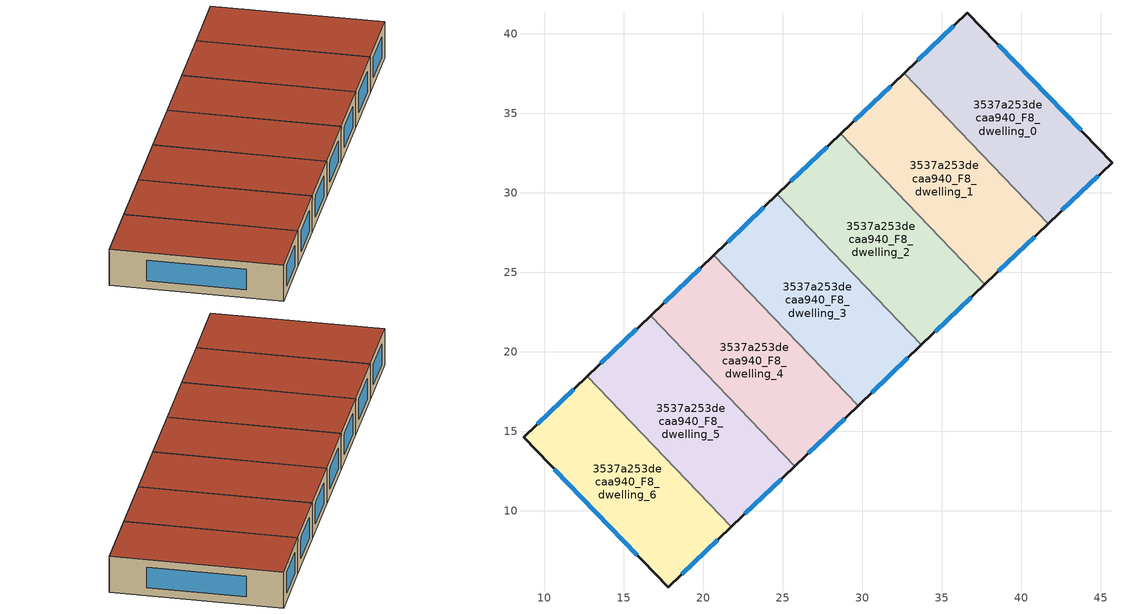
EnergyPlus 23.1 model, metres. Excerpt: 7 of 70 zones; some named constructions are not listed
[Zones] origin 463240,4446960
3537a253decaa940_F8_dwelling_0
 floor to 3537a253decaa940_F7_dwelling_0 (EU_floor_Construction): 36.61,41.33 45.71,31.91 41.7,28.07 32.64,37.53 z24
 wall outside (EU_wall_Construction): 41.7,28.07 45.71,31.91 36.61,41.33 32.64,37.53 z24:27
 wall to 3537a253decaa940_F8_dwelling_1 (EU_wall_Construction): 32.64,37.53 41.7,28.07 z24:27
 window (EU_Window_Construction): 35.76,40.52 33.49,38.35 / 43.76,33.92 38.56,39.31 / 42.56,28.89 44.85,31.08 z24.64:26.36
 roof outside (EU_roof_Construction): 45.71,31.91 36.61,41.33 32.64,37.53 41.7,28.07 z27
3537a253decaa940_F8_dwelling_1
 floor to 3537a253decaa940_F7_dwelling_1 (EU_floor_Construction): 32.64,37.53 41.7,28.07 37.71,24.25 28.65,33.72 z24
 wall outside (EU_wall_Construction): 32.64,37.53 28.65,33.72 / 37.71,24.25 41.7,28.07 z24:27
 wall to 3537a253decaa940_F8_dwelling_2 (EU_wall_Construction): 28.65,33.72 37.71,24.25 z24:27
 window (EU_Window_Construction): 31.79,36.72 29.51,34.53 / 38.57,25.07 40.85,27.25 z24.64:26.36
 roof outside (EU_roof_Construction): 41.7,28.07 32.64,37.53 28.65,33.72 37.71,24.25 z27
3537a253decaa940_F8_dwelling_2
 floor to 3537a253decaa940_F7_dwelling_2 (EU_floor_Construction): 28.65,33.72 37.71,24.25 33.73,20.44 24.67,29.9 z24
 wall outside (EU_wall_Construction): 28.65,33.72 24.67,29.9 / 33.73,20.44 37.71,24.25 z24:27
 wall to 3537a253decaa940_F8_dwelling_3 (EU_wall_Construction): 24.67,29.9 33.73,20.44 z24:27
 window (EU_Window_Construction): 27.8,32.9 25.52,30.72 / 34.58,21.25 36.86,23.44 z24.64:26.36
 roof outside (EU_roof_Construction): 37.71,24.25 28.65,33.72 24.67,29.9 33.73,20.44 z27
3537a253decaa940_F8_dwelling_3
 floor to 3537a253decaa940_F7_dwelling_3 (EU_floor_Construction): 24.67,29.9 33.73,20.44 29.74,16.62 20.68,26.09 z24
 wall outside (EU_wall_Construction): 24.67,29.9 20.68,26.09 / 29.74,16.62 33.73,20.44 z24:27
 wall to 3537a253decaa940_F8_dwelling_4 (EU_wall_Construction): 20.68,26.09 29.74,16.62 z24:27
 window (EU_Window_Construction): 23.81,29.08 21.53,26.9 / 30.59,17.44 32.87,19.62 z24.64:26.36
 roof outside (EU_roof_Construction): 33.73,20.44 24.67,29.9 20.68,26.09 29.74,16.62 z27
3537a253decaa940_F8_dwelling_4
 floor to 3537a253decaa940_F7_dwelling_4 (EU_floor_Construction): 20.68,26.09 29.74,16.62 25.76,12.8 16.69,22.27 z24
 wall outside (EU_wall_Construction): 20.68,26.09 16.69,22.27 / 25.76,12.8 29.74,16.62 z24:27
 wall to 3537a253decaa940_F8_dwelling_5 (EU_wall_Construction): 16.69,22.27 25.76,12.8 z24:27
 window (EU_Window_Construction): 19.83,25.27 17.55,23.09 / 26.61,13.62 28.89,15.8 z24.64:26.36
 roof outside (EU_roof_Construction): 29.74,16.62 20.68,26.09 16.69,22.27 25.76,12.8 z27
3537a253decaa940_F8_dwelling_5
 floor to 3537a253decaa940_F7_dwelling_5 (EU_floor_Construction): 16.69,22.27 25.76,12.8 21.77,8.99 12.71,18.46 z24
 wall outside (EU_wall_Construction): 16.69,22.27 12.71,18.46 / 21.77,8.99 25.76,12.8 z24:27
 wall to 3537a253decaa940_F8_dwelling_6 (EU_wall_Construction): 12.71,18.46 21.77,8.99 z24:27
 window (EU_Window_Construction): 15.84,21.45 13.56,19.27 / 22.62,9.81 24.9,11.99 z24.64:26.36
 roof outside (EU_roof_Construction): 25.76,12.8 16.69,22.27 12.71,18.46 21.77,8.99 z27
3537a253decaa940_F8_dwelling_6
 floor to 3537a253decaa940_F7_dwelling_6 (EU_floor_Construction): 12.71,18.46 21.77,8.99 17.8,5.19 8.7,14.63 z24
 wall outside (EU_wall_Construction): 12.71,18.46 8.7,14.63 17.8,5.19 21.77,8.99 z24:27
 window (EU_Window_Construction): 10.65,12.61 15.85,7.21 / 11.85,17.64 9.56,15.45 / 18.65,6.01 20.92,8.18 z24.64:26.36
 roof outside (EU_roof_Construction): 21.77,8.99 12.71,18.46 8.7,14.63 17.8,5.19 z27
[SCHEDULE:FILE] Column Number=1; Rows to Skip at Top=0; Number of Hours of Data=8760; Column Separator=Comma; Interpolate to Timestep=No; Minutes per Item=60; Adjust Schedule for Daylight Savings=Yes
Name | File
EU_Step8_GainSchedule_3537a253decaa940_F3_dwelling_3_f000 | ../../schedules/3537a253decaa940/3537a253decaa940_F3_dwelling_3_f000_gain.csv
EU_Step8_GainSchedule_3537a253decaa940_F3_dwelling_4_f000 | ../../schedules/3537a253decaa940/3537a253decaa940_F3_dwelling_4_f000_gain.csv
EU_Step8_GainSchedule_3537a253decaa940_F3_dwelling_5_f000 | ../../schedules/3537a253decaa940/3537a253decaa940_F3_dwelling_5_f000_gain.csv
EU_Step8_GainSchedule_3537a253decaa940_F3_dwelling_6_f000 | ../../schedules/3537a253decaa940/3537a253decaa940_F3_dwelling_6_f000_gain.csv
EU_Step8_GainSchedule_3537a253decaa940_F3_dwelling_7_f000 | ../../schedules/3537a253decaa940/3537a253decaa940_F3_dwelling_7_f000_gain.csv
EU_Step8_GainSchedule_3537a253decaa940_F4_dwelling_0_f000 | ../../schedules/3537a253decaa940/3537a253decaa940_F4_dwelling_0_f000_gain.csv
EU_Step8_GainSchedule_3537a253decaa940_F4_dwelling_1_f000 | ../../schedules/3537a253decaa940/3537a253decaa940_F4_dwelling_1_f000_gain.csv
EU_Step8_GainSchedule_3537a253decaa940_F4_dwelling_2_f000 | ../../schedules/3537a253decaa940/3537a253decaa940_F4_dwelling_2_f000_gain.csv
EU_Step8_GainSchedule_3537a253decaa940_F4_dwelling_3_f000 | ../../schedules/3537a253decaa940/3537a253decaa940_F4_dwelling_3_f000_gain.csv
EU_Step8_GainSchedule_3537a253decaa940_F4_dwelling_4_f000 | ../../schedules/3537a253decaa940/3537a253decaa940_F4_dwelling_4_f000_gain.csv
EU_Step8_GainSchedule_3537a253decaa940_F4_dwelling_5_f000 | ../../schedules/3537a253decaa940/3537a253decaa940_F4_dwelling_5_f000_gain.csv
EU_Step8_GainSchedule_3537a253decaa940_F4_dwelling_6_f000 | ../../schedules/3537a253decaa940/3537a253decaa940_F4_dwelling_6_f000_gain.csv
EU_Step8_GainSchedule_3537a253decaa940_F4_dwelling_7_f000 | ../../schedules/3537a253decaa940/3537a253decaa940_F4_dwelling_7_f000_gain.csv
